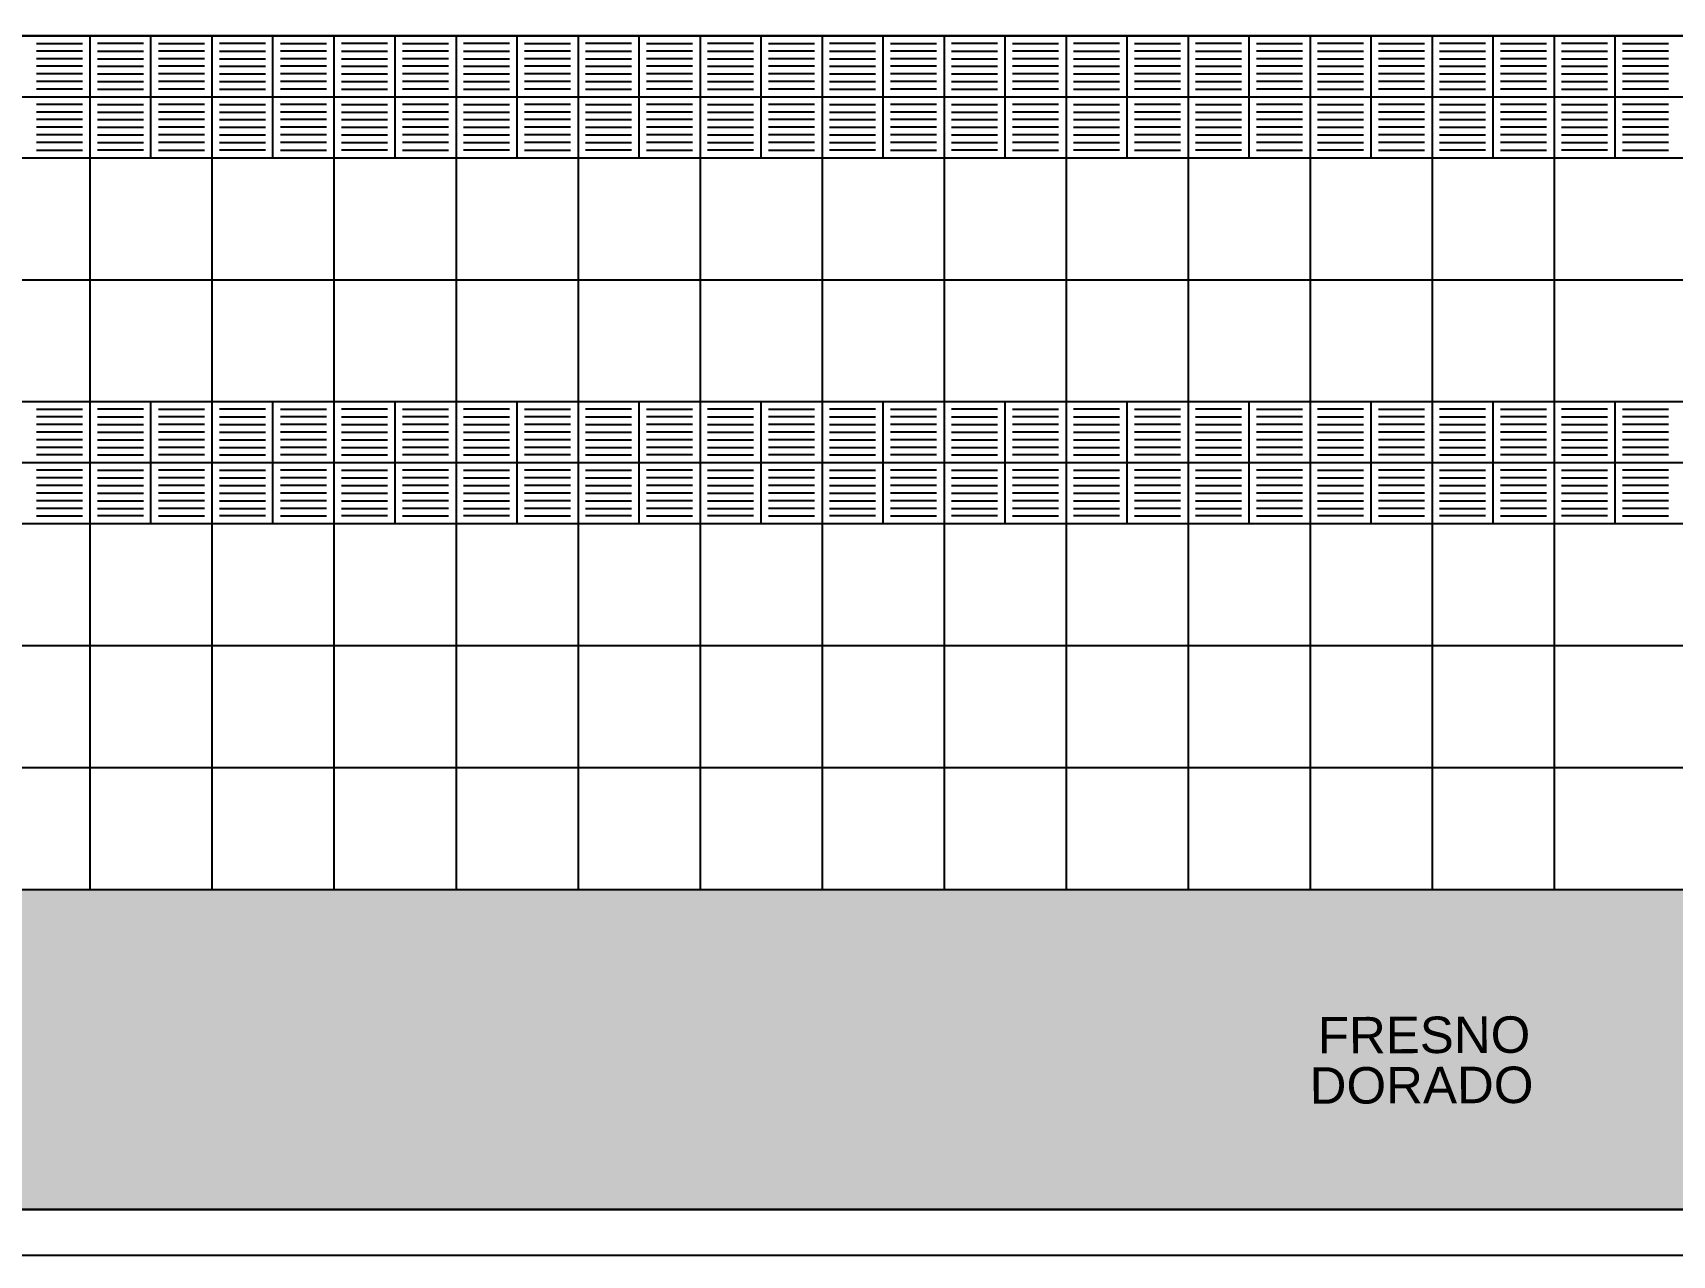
# Model space of a CAD drawing. Header units: inches. Extents: x -309 to 190, y -1585 to -1350.
# Drawn here: x -195.08 to -189.7, y -1423.41 to -1419.4 of the extents above; entities that cross this region are included whole.
import ezdxf

# ---------------------------------------------------------------- set-up
doc = ezdxf.new("R2010")
doc.units = ezdxf.units.IN
doc.header["$MEASUREMENT"] = 0
doc.linetypes.add('CENTER2', pattern=[1.125, 0.75, -0.125, 0.125, -0.125])
doc.linetypes.add('HIDDEN', pattern=[0.375, 0.25, -0.125])
for name, color, linetype in [('10-TEXTO', 9, 'CONTINUOUS'), ('CIEGOS', 9, 'CONTINUOUS'), ('DET', 9, 'CONTINUOUS'), ('lm', 9, 'HIDDEN'), ('NO VIDENTES', 9, 'CONTINUOUS'), ('REVOQUE', 9, 'CONTINUOUS'), ('V2', 9, 'CONTINUOUS')]:
    doc.layers.add(name, color=color, linetype=linetype)
doc.styles.add('ROMANS', font='arial.ttf')

msp = doc.modelspace()

# ---------------------------------------------------------------- hatches: boundary and pattern name
at = {"layer": 'DET'}
h = msp.add_hatch(dxfattribs=at)
h.set_pattern_fill('AR-CONC', color=256, scale=0.04, style=0)
h.set_pattern_definition([(50, (165.60562, -1134.24455), (0.28690407, -0.02510085), [0.03, -0.33]), (355, (165.60562, -1134.24455), (-0.05550053, 0.30087685), [0.024, -0.264]), (100.451444, (165.62953, -1134.24665), (0.23140354, 0.275776), [0.02549608, -0.28045684]), (46.1842, (165.60562, -1134.16455), (0.42689653, -0.0662077), [0.045, -0.495]), (96.63564, (165.6412, -1134.17007), (0.37386478, 0.38964744), [0.03824414, -0.4206855]), (351.18416, (165.6056, -1134.16455), (0.37386478, 0.38964744), [0.036, -0.396]), (21, (165.64562, -1134.18455), (0.23876282, -0.16104756), [0.03, -0.33]), (326, (165.64562, -1134.18455), (0.09732613, 0.29006002), [0.024, -0.264]), (71.451445, (165.66552, -1134.19797), (0.33608895, 0.12901246), [0.02549608, -0.28045684]), (37.5, (165.60562, -1134.24455), (0.004863942, 0.133157542), [0, -0.2608, 0, -0.268, 0, -0.265]), (7.5, (165.60562, -1134.24455), (0.105227815, 0.157764685), [0, -0.1528, 0, -0.2548, 0, -0.101]), (327.5, (165.51642, -1134.24455), (0.213528974, -0.009021949), [0, -0.1, 0, -0.312, 0, -0.414]), (317.5, (165.47642, -1134.24455), (0.23327447, 0.04004199), [0, -0.13, 0, -0.2072, 0, -0.294])])
h.paths.add_polyline_path([(-210.4918, -1422.2082), (-210.4918, -1423.2582), (-183.2918, -1423.2582), (-183.2918, -1422.2082)])

# ---------------------------------------------------------------- linework, layer by layer
at = {"layer": 'CIEGOS'}
for points in [[(-264.4918, -1419.4082), (-172.9718, -1419.4082)], [(-264.6577, -1419.8082), (-172.8062, -1419.8082)], [(-264.9895, -1420.6082), (-172.4742, -1420.6082)], [(-264.9895, -1420.6082), (-172.4742, -1420.6082)], [(-265.1553, -1421.0082), (-172.3084, -1421.0082)], [(-265.1553, -1421.0082), (-172.3084, -1421.0082)]]:
    msp.add_lwpolyline(points, dxfattribs=at)
at = {"layer": 'DET'}
for points in [[(-194.8918, -1419.4082), (-194.8918, -1422.2082)], [(-194.6918, -1419.8082), (-194.6918, -1419.4082)], [(-194.4918, -1419.4082), (-194.4918, -1422.2082)], [(-194.2918, -1419.8082), (-194.2918, -1419.4082)], [(-194.0918, -1419.4082), (-194.0918, -1422.2082)], [(-193.8918, -1419.8082), (-193.8918, -1419.4082)], [(-193.6918, -1419.4082), (-193.6918, -1422.2082)], [(-193.4918, -1419.8082), (-193.4918, -1419.4082)], [(-193.2918, -1419.4082), (-193.2918, -1422.2082)], [(-193.0918, -1419.8082), (-193.0918, -1419.4082)], [(-192.8918, -1419.4082), (-192.8918, -1422.2082)], [(-192.6918, -1419.8082), (-192.6918, -1419.4082)], [(-192.4918, -1419.4082), (-192.4918, -1422.2082)], [(-192.2918, -1419.8082), (-192.2918, -1419.4082)], [(-192.0918, -1419.4082), (-192.0918, -1422.2082)], [(-191.8918, -1419.8082), (-191.8918, -1419.4082)], [(-191.6918, -1419.4082), (-191.6918, -1422.2082)], [(-191.4918, -1419.8082), (-191.4918, -1419.4082)], [(-191.2918, -1419.4082), (-191.2918, -1422.2082)], [(-191.0918, -1419.8082), (-191.0918, -1419.4082)], [(-190.8918, -1419.4082), (-190.8918, -1422.2082)], [(-190.6918, -1419.8082), (-190.6918, -1419.4082)], [(-190.4918, -1419.4082), (-190.4918, -1422.2082)], [(-190.2918, -1419.8082), (-190.2918, -1419.4082)], [(-190.0918, -1419.4082), (-190.0918, -1422.2082)], [(-189.8918, -1419.8082), (-189.8918, -1419.4082)], [(-264.5748, -1419.6082), (-172.889, -1419.6082)], [(-264.8236, -1420.2082), (-172.6405, -1420.2082)], [(-264.8236, -1420.2082), (-172.6405, -1420.2082)], [(-194.6918, -1421.0082), (-194.6918, -1420.6082)], [(-194.2918, -1421.0082), (-194.2918, -1420.6082)], [(-193.8918, -1421.0082), (-193.8918, -1420.6082)], [(-193.4918, -1421.0082), (-193.4918, -1420.6082)], [(-193.0918, -1421.0082), (-193.0918, -1420.6082)], [(-192.6918, -1421.0082), (-192.6918, -1420.6082)], [(-192.2918, -1421.0082), (-192.2918, -1420.6082)], [(-191.8918, -1421.0082), (-191.8918, -1420.6082)], [(-191.4918, -1421.0082), (-191.4918, -1420.6082)], [(-191.0918, -1421.0082), (-191.0918, -1420.6082)], [(-190.6918, -1421.0082), (-190.6918, -1420.6082)], [(-190.2918, -1421.0082), (-190.2918, -1420.6082)], [(-189.8918, -1421.0082), (-189.8918, -1420.6082)], [(-265.0724, -1420.8082), (-172.3914, -1420.8082)], [(-265.0724, -1420.8082), (-172.3914, -1420.8082)], [(-265.3212, -1421.4082), (-172.1425, -1421.4082)], [(-265.3212, -1421.4082), (-172.1425, -1421.4082)], [(-265.4871, -1421.8082), (-171.9766, -1421.8082)], [(-265.4871, -1421.8082), (-171.9766, -1421.8082)], [(-265.653, -1422.2082), (-171.8107, -1422.2082)]]:
    msp.add_lwpolyline(points, dxfattribs=at)
at = {"layer": 'lm', "linetype": 'CENTER2'}
msp.add_line((-265.8046, -1419.4082), (-171.4579, -1419.4082), dxfattribs=at)
msp.add_line((-265.8046, -1419.4082), (-171.4579, -1419.4082), dxfattribs=at)
at = {"layer": 'NO VIDENTES'}
for p, q in [((-195.0668, -1419.4332), (-194.9168, -1419.4332)), ((-194.9168, -1419.4582), (-195.0668, -1419.4582)), ((-194.9168, -1419.4832), (-195.0668, -1419.4832)), ((-194.7168, -1419.4332), (-194.8668, -1419.4332)), ((-194.8668, -1419.4582), (-194.7168, -1419.4582)), ((-194.8668, -1419.4832), (-194.7168, -1419.4832)), ((-194.6668, -1419.4332), (-194.5168, -1419.4332)), ((-194.5168, -1419.4582), (-194.6668, -1419.4582)), ((-194.5168, -1419.4832), (-194.6668, -1419.4832)), ((-194.3168, -1419.4332), (-194.4668, -1419.4332)), ((-194.4668, -1419.4582), (-194.3168, -1419.4582)), ((-194.4668, -1419.4832), (-194.3168, -1419.4832)), ((-194.2668, -1419.4332), (-194.1168, -1419.4332)), ((-194.1168, -1419.4582), (-194.2668, -1419.4582)), ((-194.1168, -1419.4832), (-194.2668, -1419.4832)), ((-193.9168, -1419.4332), (-194.0668, -1419.4332)), ((-194.0668, -1419.4582), (-193.9168, -1419.4582)), ((-194.0668, -1419.4832), (-193.9168, -1419.4832)), ((-193.8668, -1419.4332), (-193.7168, -1419.4332)), ((-193.7168, -1419.4582), (-193.8668, -1419.4582)), ((-193.7168, -1419.4832), (-193.8668, -1419.4832)), ((-193.5168, -1419.4332), (-193.6668, -1419.4332)), ((-193.6668, -1419.4582), (-193.5168, -1419.4582)), ((-193.6668, -1419.4832), (-193.5168, -1419.4832)), ((-193.4668, -1419.4332), (-193.3168, -1419.4332)), ((-193.3168, -1419.4582), (-193.4668, -1419.4582)), ((-193.3168, -1419.4832), (-193.4668, -1419.4832)), ((-193.1168, -1419.4332), (-193.2668, -1419.4332)), ((-193.2668, -1419.4582), (-193.1168, -1419.4582)), ((-193.2668, -1419.4832), (-193.1168, -1419.4832)), ((-193.0668, -1419.4332), (-192.9168, -1419.4332)), ((-192.9168, -1419.4582), (-193.0668, -1419.4582)), ((-192.9168, -1419.4832), (-193.0668, -1419.4832)), ((-192.7168, -1419.4332), (-192.8668, -1419.4332)), ((-192.8668, -1419.4582), (-192.7168, -1419.4582)), ((-192.8668, -1419.4832), (-192.7168, -1419.4832)), ((-192.6668, -1419.4332), (-192.5168, -1419.4332)), ((-192.5168, -1419.4582), (-192.6668, -1419.4582)), ((-192.5168, -1419.4832), (-192.6668, -1419.4832)), ((-192.3168, -1419.4332), (-192.4668, -1419.4332)), ((-192.4668, -1419.4582), (-192.3168, -1419.4582)), ((-192.4668, -1419.4832), (-192.3168, -1419.4832)), ((-192.2668, -1419.4332), (-192.1168, -1419.4332)), ((-192.1168, -1419.4582), (-192.2668, -1419.4582)), ((-192.1168, -1419.4832), (-192.2668, -1419.4832)), ((-191.9168, -1419.4332), (-192.0668, -1419.4332)), ((-192.0668, -1419.4582), (-191.9168, -1419.4582)), ((-192.0668, -1419.4832), (-191.9168, -1419.4832)), ((-191.8668, -1419.4332), (-191.7168, -1419.4332)), ((-191.7168, -1419.4582), (-191.8668, -1419.4582)), ((-191.7168, -1419.4832), (-191.8668, -1419.4832)), ((-191.5168, -1419.4332), (-191.6668, -1419.4332)), ((-191.6668, -1419.4582), (-191.5168, -1419.4582)), ((-191.6668, -1419.4832), (-191.5168, -1419.4832)), ((-191.4668, -1419.4332), (-191.3168, -1419.4332)), ((-191.3168, -1419.4582), (-191.4668, -1419.4582)), ((-191.3168, -1419.4832), (-191.4668, -1419.4832)), ((-191.1168, -1419.4332), (-191.2668, -1419.4332)), ((-191.2668, -1419.4582), (-191.1168, -1419.4582)), ((-191.2668, -1419.4832), (-191.1168, -1419.4832)), ((-191.0668, -1419.4332), (-190.9168, -1419.4332)), ((-190.9168, -1419.4582), (-191.0668, -1419.4582)), ((-190.9168, -1419.4832), (-191.0668, -1419.4832)), ((-190.7168, -1419.4332), (-190.8668, -1419.4332)), ((-190.8668, -1419.4582), (-190.7168, -1419.4582)), ((-190.8668, -1419.4832), (-190.7168, -1419.4832)), ((-190.6668, -1419.4332), (-190.5168, -1419.4332)), ((-190.5168, -1419.4582), (-190.6668, -1419.4582)), ((-190.5168, -1419.4832), (-190.6668, -1419.4832)), ((-190.3168, -1419.4332), (-190.4668, -1419.4332)), ((-190.4668, -1419.4582), (-190.3168, -1419.4582)), ((-190.4668, -1419.4832), (-190.3168, -1419.4832)), ((-190.2668, -1419.4332), (-190.1168, -1419.4332)), ((-190.1168, -1419.4582), (-190.2668, -1419.4582)), ((-190.1168, -1419.4832), (-190.2668, -1419.4832)), ((-189.9168, -1419.4332), (-190.0668, -1419.4332)), ((-190.0668, -1419.4582), (-189.9168, -1419.4582)), ((-190.0668, -1419.4832), (-189.9168, -1419.4832)), ((-189.8668, -1419.4332), (-189.7168, -1419.4332)), ((-189.7168, -1419.4582), (-189.8668, -1419.4582)), ((-189.7168, -1419.4832), (-189.8668, -1419.4832)), ((-194.9168, -1419.5082), (-195.0668, -1419.5082)), ((-194.9168, -1419.5332), (-195.0668, -1419.5332)), ((-194.8668, -1419.5082), (-194.7168, -1419.5082)), ((-194.8668, -1419.5332), (-194.7168, -1419.5332)), ((-194.5168, -1419.5082), (-194.6668, -1419.5082)), ((-194.5168, -1419.5332), (-194.6668, -1419.5332)), ((-194.4668, -1419.5082), (-194.3168, -1419.5082)), ((-194.4668, -1419.5332), (-194.3168, -1419.5332)), ((-194.1168, -1419.5082), (-194.2668, -1419.5082)), ((-194.1168, -1419.5332), (-194.2668, -1419.5332)), ((-194.0668, -1419.5082), (-193.9168, -1419.5082)), ((-194.0668, -1419.5332), (-193.9168, -1419.5332)), ((-193.7168, -1419.5082), (-193.8668, -1419.5082)), ((-193.7168, -1419.5332), (-193.8668, -1419.5332)), ((-193.6668, -1419.5082), (-193.5168, -1419.5082)), ((-193.6668, -1419.5332), (-193.5168, -1419.5332)), ((-193.3168, -1419.5082), (-193.4668, -1419.5082)), ((-193.3168, -1419.5332), (-193.4668, -1419.5332)), ((-193.2668, -1419.5082), (-193.1168, -1419.5082)), ((-193.2668, -1419.5332), (-193.1168, -1419.5332)), ((-192.9168, -1419.5082), (-193.0668, -1419.5082)), ((-192.9168, -1419.5332), (-193.0668, -1419.5332)), ((-192.8668, -1419.5082), (-192.7168, -1419.5082)), ((-192.8668, -1419.5332), (-192.7168, -1419.5332)), ((-192.5168, -1419.5082), (-192.6668, -1419.5082)), ((-192.5168, -1419.5332), (-192.6668, -1419.5332)), ((-192.4668, -1419.5082), (-192.3168, -1419.5082)), ((-192.4668, -1419.5332), (-192.3168, -1419.5332)), ((-192.1168, -1419.5082), (-192.2668, -1419.5082)), ((-192.1168, -1419.5332), (-192.2668, -1419.5332)), ((-192.0668, -1419.5082), (-191.9168, -1419.5082)), ((-192.0668, -1419.5332), (-191.9168, -1419.5332)), ((-191.7168, -1419.5082), (-191.8668, -1419.5082)), ((-191.7168, -1419.5332), (-191.8668, -1419.5332)), ((-191.6668, -1419.5082), (-191.5168, -1419.5082)), ((-191.6668, -1419.5332), (-191.5168, -1419.5332)), ((-191.3168, -1419.5082), (-191.4668, -1419.5082)), ((-191.3168, -1419.5332), (-191.4668, -1419.5332)), ((-191.2668, -1419.5082), (-191.1168, -1419.5082)), ((-191.2668, -1419.5332), (-191.1168, -1419.5332)), ((-190.9168, -1419.5082), (-191.0668, -1419.5082)), ((-190.9168, -1419.5332), (-191.0668, -1419.5332)), ((-190.8668, -1419.5082), (-190.7168, -1419.5082)), ((-190.8668, -1419.5332), (-190.7168, -1419.5332)), ((-190.5168, -1419.5082), (-190.6668, -1419.5082)), ((-190.5168, -1419.5332), (-190.6668, -1419.5332)), ((-190.4668, -1419.5082), (-190.3168, -1419.5082)), ((-190.4668, -1419.5332), (-190.3168, -1419.5332)), ((-190.1168, -1419.5082), (-190.2668, -1419.5082)), ((-190.1168, -1419.5332), (-190.2668, -1419.5332)), ((-190.0668, -1419.5082), (-189.9168, -1419.5082)), ((-190.0668, -1419.5332), (-189.9168, -1419.5332)), ((-189.7168, -1419.5082), (-189.8668, -1419.5082)), ((-189.7168, -1419.5332), (-189.8668, -1419.5332)), ((-194.9168, -1419.5582), (-195.0668, -1419.5582)), ((-194.9168, -1419.5832), (-195.0668, -1419.5832)), ((-194.8668, -1419.5582), (-194.7168, -1419.5582)), ((-194.8668, -1419.5832), (-194.7168, -1419.5832)), ((-194.5168, -1419.5582), (-194.6668, -1419.5582)), ((-194.5168, -1419.5832), (-194.6668, -1419.5832)), ((-194.4668, -1419.5582), (-194.3168, -1419.5582)), ((-194.4668, -1419.5832), (-194.3168, -1419.5832)), ((-194.1168, -1419.5582), (-194.2668, -1419.5582)), ((-194.1168, -1419.5832), (-194.2668, -1419.5832)), ((-194.0668, -1419.5582), (-193.9168, -1419.5582)), ((-194.0668, -1419.5832), (-193.9168, -1419.5832)), ((-193.7168, -1419.5582), (-193.8668, -1419.5582)), ((-193.7168, -1419.5832), (-193.8668, -1419.5832)), ((-193.6668, -1419.5582), (-193.5168, -1419.5582)), ((-193.6668, -1419.5832), (-193.5168, -1419.5832)), ((-193.3168, -1419.5582), (-193.4668, -1419.5582)), ((-193.3168, -1419.5832), (-193.4668, -1419.5832)), ((-193.2668, -1419.5582), (-193.1168, -1419.5582)), ((-193.2668, -1419.5832), (-193.1168, -1419.5832)), ((-192.9168, -1419.5582), (-193.0668, -1419.5582)), ((-192.9168, -1419.5832), (-193.0668, -1419.5832)), ((-192.8668, -1419.5582), (-192.7168, -1419.5582)), ((-192.8668, -1419.5832), (-192.7168, -1419.5832)), ((-192.5168, -1419.5582), (-192.6668, -1419.5582)), ((-192.5168, -1419.5832), (-192.6668, -1419.5832)), ((-192.4668, -1419.5582), (-192.3168, -1419.5582)), ((-192.4668, -1419.5832), (-192.3168, -1419.5832)), ((-192.1168, -1419.5582), (-192.2668, -1419.5582)), ((-192.1168, -1419.5832), (-192.2668, -1419.5832)), ((-192.0668, -1419.5582), (-191.9168, -1419.5582)), ((-192.0668, -1419.5832), (-191.9168, -1419.5832)), ((-191.7168, -1419.5582), (-191.8668, -1419.5582)), ((-191.7168, -1419.5832), (-191.8668, -1419.5832)), ((-191.6668, -1419.5582), (-191.5168, -1419.5582)), ((-191.6668, -1419.5832), (-191.5168, -1419.5832)), ((-191.3168, -1419.5582), (-191.4668, -1419.5582)), ((-191.3168, -1419.5832), (-191.4668, -1419.5832)), ((-191.2668, -1419.5582), (-191.1168, -1419.5582)), ((-191.2668, -1419.5832), (-191.1168, -1419.5832)), ((-190.9168, -1419.5582), (-191.0668, -1419.5582)), ((-190.9168, -1419.5832), (-191.0668, -1419.5832)), ((-190.8668, -1419.5582), (-190.7168, -1419.5582)), ((-190.8668, -1419.5832), (-190.7168, -1419.5832)), ((-190.5168, -1419.5582), (-190.6668, -1419.5582)), ((-190.5168, -1419.5832), (-190.6668, -1419.5832)), ((-190.4668, -1419.5582), (-190.3168, -1419.5582)), ((-190.4668, -1419.5832), (-190.3168, -1419.5832)), ((-190.1168, -1419.5582), (-190.2668, -1419.5582)), ((-190.1168, -1419.5832), (-190.2668, -1419.5832)), ((-190.0668, -1419.5582), (-189.9168, -1419.5582)), ((-190.0668, -1419.5832), (-189.9168, -1419.5832)), ((-189.7168, -1419.5582), (-189.8668, -1419.5582)), ((-189.7168, -1419.5832), (-189.8668, -1419.5832)), ((-194.9168, -1419.6332), (-195.0668, -1419.6332)), ((-194.8668, -1419.6332), (-194.7168, -1419.6332)), ((-194.5168, -1419.6332), (-194.6668, -1419.6332)), ((-194.4668, -1419.6332), (-194.3168, -1419.6332)), ((-194.1168, -1419.6332), (-194.2668, -1419.6332)), ((-194.0668, -1419.6332), (-193.9168, -1419.6332)), ((-193.7168, -1419.6332), (-193.8668, -1419.6332)), ((-193.6668, -1419.6332), (-193.5168, -1419.6332)), ((-193.3168, -1419.6332), (-193.4668, -1419.6332)), ((-193.2668, -1419.6332), (-193.1168, -1419.6332)), ((-192.9168, -1419.6332), (-193.0668, -1419.6332)), ((-192.8668, -1419.6332), (-192.7168, -1419.6332)), ((-192.5168, -1419.6332), (-192.6668, -1419.6332)), ((-192.4668, -1419.6332), (-192.3168, -1419.6332)), ((-192.1168, -1419.6332), (-192.2668, -1419.6332)), ((-192.0668, -1419.6332), (-191.9168, -1419.6332)), ((-191.7168, -1419.6332), (-191.8668, -1419.6332)), ((-191.6668, -1419.6332), (-191.5168, -1419.6332)), ((-191.3168, -1419.6332), (-191.4668, -1419.6332)), ((-191.2668, -1419.6332), (-191.1168, -1419.6332)), ((-190.9168, -1419.6332), (-191.0668, -1419.6332)), ((-190.8668, -1419.6332), (-190.7168, -1419.6332)), ((-190.5168, -1419.6332), (-190.6668, -1419.6332)), ((-190.4668, -1419.6332), (-190.3168, -1419.6332)), ((-190.1168, -1419.6332), (-190.2668, -1419.6332)), ((-190.0668, -1419.6332), (-189.9168, -1419.6332)), ((-189.7168, -1419.6332), (-189.8668, -1419.6332)), ((-194.9168, -1419.6582), (-195.0668, -1419.6582)), ((-194.9168, -1419.6832), (-195.0668, -1419.6832)), ((-194.8668, -1419.6582), (-194.7168, -1419.6582)), ((-194.8668, -1419.6832), (-194.7168, -1419.6832)), ((-194.5168, -1419.6582), (-194.6668, -1419.6582)), ((-194.5168, -1419.6832), (-194.6668, -1419.6832)), ((-194.4668, -1419.6582), (-194.3168, -1419.6582)), ((-194.4668, -1419.6832), (-194.3168, -1419.6832)), ((-194.1168, -1419.6582), (-194.2668, -1419.6582)), ((-194.1168, -1419.6832), (-194.2668, -1419.6832)), ((-194.0668, -1419.6582), (-193.9168, -1419.6582)), ((-194.0668, -1419.6832), (-193.9168, -1419.6832)), ((-193.7168, -1419.6582), (-193.8668, -1419.6582)), ((-193.7168, -1419.6832), (-193.8668, -1419.6832)), ((-193.6668, -1419.6582), (-193.5168, -1419.6582)), ((-193.6668, -1419.6832), (-193.5168, -1419.6832)), ((-193.3168, -1419.6582), (-193.4668, -1419.6582)), ((-193.3168, -1419.6832), (-193.4668, -1419.6832)), ((-193.2668, -1419.6582), (-193.1168, -1419.6582)), ((-193.2668, -1419.6832), (-193.1168, -1419.6832)), ((-192.9168, -1419.6582), (-193.0668, -1419.6582)), ((-192.9168, -1419.6832), (-193.0668, -1419.6832)), ((-192.8668, -1419.6582), (-192.7168, -1419.6582)), ((-192.8668, -1419.6832), (-192.7168, -1419.6832)), ((-192.5168, -1419.6582), (-192.6668, -1419.6582)), ((-192.5168, -1419.6832), (-192.6668, -1419.6832)), ((-192.4668, -1419.6582), (-192.3168, -1419.6582)), ((-192.4668, -1419.6832), (-192.3168, -1419.6832)), ((-192.1168, -1419.6582), (-192.2668, -1419.6582)), ((-192.1168, -1419.6832), (-192.2668, -1419.6832)), ((-192.0668, -1419.6582), (-191.9168, -1419.6582)), ((-192.0668, -1419.6832), (-191.9168, -1419.6832)), ((-191.7168, -1419.6582), (-191.8668, -1419.6582)), ((-191.7168, -1419.6832), (-191.8668, -1419.6832)), ((-191.6668, -1419.6582), (-191.5168, -1419.6582)), ((-191.6668, -1419.6832), (-191.5168, -1419.6832)), ((-191.3168, -1419.6582), (-191.4668, -1419.6582)), ((-191.3168, -1419.6832), (-191.4668, -1419.6832)), ((-191.2668, -1419.6582), (-191.1168, -1419.6582)), ((-191.2668, -1419.6832), (-191.1168, -1419.6832)), ((-190.9168, -1419.6582), (-191.0668, -1419.6582)), ((-190.9168, -1419.6832), (-191.0668, -1419.6832)), ((-190.8668, -1419.6582), (-190.7168, -1419.6582)), ((-190.8668, -1419.6832), (-190.7168, -1419.6832)), ((-190.5168, -1419.6582), (-190.6668, -1419.6582)), ((-190.5168, -1419.6832), (-190.6668, -1419.6832)), ((-190.4668, -1419.6582), (-190.3168, -1419.6582)), ((-190.4668, -1419.6832), (-190.3168, -1419.6832)), ((-190.1168, -1419.6582), (-190.2668, -1419.6582)), ((-190.1168, -1419.6832), (-190.2668, -1419.6832)), ((-190.0668, -1419.6582), (-189.9168, -1419.6582)), ((-190.0668, -1419.6832), (-189.9168, -1419.6832)), ((-189.7168, -1419.6582), (-189.8668, -1419.6582)), ((-189.7168, -1419.6832), (-189.8668, -1419.6832)), ((-194.9168, -1419.7082), (-195.0668, -1419.7082)), ((-194.9168, -1419.7332), (-195.0668, -1419.7332)), ((-194.8668, -1419.7082), (-194.7168, -1419.7082)), ((-194.8668, -1419.7332), (-194.7168, -1419.7332)), ((-194.5168, -1419.7082), (-194.6668, -1419.7082)), ((-194.5168, -1419.7332), (-194.6668, -1419.7332)), ((-194.4668, -1419.7082), (-194.3168, -1419.7082)), ((-194.4668, -1419.7332), (-194.3168, -1419.7332)), ((-194.1168, -1419.7082), (-194.2668, -1419.7082)), ((-194.1168, -1419.7332), (-194.2668, -1419.7332)), ((-194.0668, -1419.7082), (-193.9168, -1419.7082)), ((-194.0668, -1419.7332), (-193.9168, -1419.7332)), ((-193.7168, -1419.7082), (-193.8668, -1419.7082)), ((-193.7168, -1419.7332), (-193.8668, -1419.7332)), ((-193.6668, -1419.7082), (-193.5168, -1419.7082)), ((-193.6668, -1419.7332), (-193.5168, -1419.7332)), ((-193.3168, -1419.7082), (-193.4668, -1419.7082)), ((-193.3168, -1419.7332), (-193.4668, -1419.7332)), ((-193.2668, -1419.7082), (-193.1168, -1419.7082)), ((-193.2668, -1419.7332), (-193.1168, -1419.7332)), ((-192.9168, -1419.7082), (-193.0668, -1419.7082)), ((-192.9168, -1419.7332), (-193.0668, -1419.7332)), ((-192.8668, -1419.7082), (-192.7168, -1419.7082)), ((-192.8668, -1419.7332), (-192.7168, -1419.7332)), ((-192.5168, -1419.7082), (-192.6668, -1419.7082)), ((-192.5168, -1419.7332), (-192.6668, -1419.7332)), ((-192.4668, -1419.7082), (-192.3168, -1419.7082)), ((-192.4668, -1419.7332), (-192.3168, -1419.7332)), ((-192.1168, -1419.7082), (-192.2668, -1419.7082)), ((-192.1168, -1419.7332), (-192.2668, -1419.7332)), ((-192.0668, -1419.7082), (-191.9168, -1419.7082)), ((-192.0668, -1419.7332), (-191.9168, -1419.7332)), ((-191.7168, -1419.7082), (-191.8668, -1419.7082)), ((-191.7168, -1419.7332), (-191.8668, -1419.7332)), ((-191.6668, -1419.7082), (-191.5168, -1419.7082)), ((-191.6668, -1419.7332), (-191.5168, -1419.7332)), ((-191.3168, -1419.7082), (-191.4668, -1419.7082)), ((-191.3168, -1419.7332), (-191.4668, -1419.7332)), ((-191.2668, -1419.7082), (-191.1168, -1419.7082)), ((-191.2668, -1419.7332), (-191.1168, -1419.7332)), ((-190.9168, -1419.7082), (-191.0668, -1419.7082)), ((-190.9168, -1419.7332), (-191.0668, -1419.7332)), ((-190.8668, -1419.7082), (-190.7168, -1419.7082)), ((-190.8668, -1419.7332), (-190.7168, -1419.7332)), ((-190.5168, -1419.7082), (-190.6668, -1419.7082)), ((-190.5168, -1419.7332), (-190.6668, -1419.7332)), ((-190.4668, -1419.7082), (-190.3168, -1419.7082)), ((-190.4668, -1419.7332), (-190.3168, -1419.7332)), ((-190.1168, -1419.7082), (-190.2668, -1419.7082)), ((-190.1168, -1419.7332), (-190.2668, -1419.7332)), ((-190.0668, -1419.7082), (-189.9168, -1419.7082)), ((-190.0668, -1419.7332), (-189.9168, -1419.7332)), ((-189.7168, -1419.7082), (-189.8668, -1419.7082)), ((-189.7168, -1419.7332), (-189.8668, -1419.7332)), ((-194.9168, -1419.7582), (-195.0668, -1419.7582)), ((-195.0668, -1419.7832), (-194.9168, -1419.7832)), ((-194.8668, -1419.7582), (-194.7168, -1419.7582)), ((-194.7168, -1419.7832), (-194.8668, -1419.7832)), ((-194.5168, -1419.7582), (-194.6668, -1419.7582)), ((-194.6668, -1419.7832), (-194.5168, -1419.7832)), ((-194.4668, -1419.7582), (-194.3168, -1419.7582)), ((-194.3168, -1419.7832), (-194.4668, -1419.7832)), ((-194.1168, -1419.7582), (-194.2668, -1419.7582)), ((-194.2668, -1419.7832), (-194.1168, -1419.7832)), ((-194.0668, -1419.7582), (-193.9168, -1419.7582)), ((-193.9168, -1419.7832), (-194.0668, -1419.7832)), ((-193.7168, -1419.7582), (-193.8668, -1419.7582)), ((-193.8668, -1419.7832), (-193.7168, -1419.7832)), ((-193.6668, -1419.7582), (-193.5168, -1419.7582)), ((-193.5168, -1419.7832), (-193.6668, -1419.7832)), ((-193.3168, -1419.7582), (-193.4668, -1419.7582)), ((-193.4668, -1419.7832), (-193.3168, -1419.7832)), ((-193.2668, -1419.7582), (-193.1168, -1419.7582)), ((-193.1168, -1419.7832), (-193.2668, -1419.7832)), ((-192.9168, -1419.7582), (-193.0668, -1419.7582)), ((-193.0668, -1419.7832), (-192.9168, -1419.7832)), ((-192.8668, -1419.7582), (-192.7168, -1419.7582)), ((-192.7168, -1419.7832), (-192.8668, -1419.7832)), ((-192.5168, -1419.7582), (-192.6668, -1419.7582)), ((-192.6668, -1419.7832), (-192.5168, -1419.7832)), ((-192.4668, -1419.7582), (-192.3168, -1419.7582)), ((-192.3168, -1419.7832), (-192.4668, -1419.7832)), ((-192.1168, -1419.7582), (-192.2668, -1419.7582)), ((-192.2668, -1419.7832), (-192.1168, -1419.7832)), ((-192.0668, -1419.7582), (-191.9168, -1419.7582)), ((-191.9168, -1419.7832), (-192.0668, -1419.7832)), ((-191.7168, -1419.7582), (-191.8668, -1419.7582)), ((-191.8668, -1419.7832), (-191.7168, -1419.7832)), ((-191.6668, -1419.7582), (-191.5168, -1419.7582)), ((-191.5168, -1419.7832), (-191.6668, -1419.7832)), ((-191.3168, -1419.7582), (-191.4668, -1419.7582)), ((-191.4668, -1419.7832), (-191.3168, -1419.7832)), ((-191.2668, -1419.7582), (-191.1168, -1419.7582)), ((-191.1168, -1419.7832), (-191.2668, -1419.7832)), ((-190.9168, -1419.7582), (-191.0668, -1419.7582)), ((-191.0668, -1419.7832), (-190.9168, -1419.7832)), ((-190.8668, -1419.7582), (-190.7168, -1419.7582)), ((-190.7168, -1419.7832), (-190.8668, -1419.7832)), ((-190.5168, -1419.7582), (-190.6668, -1419.7582)), ((-190.6668, -1419.7832), (-190.5168, -1419.7832)), ((-190.4668, -1419.7582), (-190.3168, -1419.7582)), ((-190.3168, -1419.7832), (-190.4668, -1419.7832)), ((-190.1168, -1419.7582), (-190.2668, -1419.7582)), ((-190.2668, -1419.7832), (-190.1168, -1419.7832)), ((-190.0668, -1419.7582), (-189.9168, -1419.7582)), ((-189.9168, -1419.7832), (-190.0668, -1419.7832)), ((-189.7168, -1419.7582), (-189.8668, -1419.7582)), ((-189.8668, -1419.7832), (-189.7168, -1419.7832)), ((-195.0668, -1420.6332), (-194.9168, -1420.6332)), ((-194.9168, -1420.6582), (-195.0668, -1420.6582)), ((-194.7168, -1420.6332), (-194.8668, -1420.6332)), ((-194.8668, -1420.6582), (-194.7168, -1420.6582)), ((-194.6668, -1420.6332), (-194.5168, -1420.6332)), ((-194.5168, -1420.6582), (-194.6668, -1420.6582)), ((-194.3168, -1420.6332), (-194.4668, -1420.6332)), ((-194.4668, -1420.6582), (-194.3168, -1420.6582)), ((-194.2668, -1420.6332), (-194.1168, -1420.6332)), ((-194.1168, -1420.6582), (-194.2668, -1420.6582)), ((-193.9168, -1420.6332), (-194.0668, -1420.6332)), ((-194.0668, -1420.6582), (-193.9168, -1420.6582)), ((-193.8668, -1420.6332), (-193.7168, -1420.6332)), ((-193.7168, -1420.6582), (-193.8668, -1420.6582)), ((-193.5168, -1420.6332), (-193.6668, -1420.6332)), ((-193.6668, -1420.6582), (-193.5168, -1420.6582)), ((-193.4668, -1420.6332), (-193.3168, -1420.6332)), ((-193.3168, -1420.6582), (-193.4668, -1420.6582)), ((-193.1168, -1420.6332), (-193.2668, -1420.6332)), ((-193.2668, -1420.6582), (-193.1168, -1420.6582)), ((-193.0668, -1420.6332), (-192.9168, -1420.6332)), ((-192.9168, -1420.6582), (-193.0668, -1420.6582)), ((-192.7168, -1420.6332), (-192.8668, -1420.6332)), ((-192.8668, -1420.6582), (-192.7168, -1420.6582)), ((-192.6668, -1420.6332), (-192.5168, -1420.6332)), ((-192.5168, -1420.6582), (-192.6668, -1420.6582)), ((-192.3168, -1420.6332), (-192.4668, -1420.6332)), ((-192.4668, -1420.6582), (-192.3168, -1420.6582)), ((-192.2668, -1420.6332), (-192.1168, -1420.6332)), ((-192.1168, -1420.6582), (-192.2668, -1420.6582)), ((-191.9168, -1420.6332), (-192.0668, -1420.6332)), ((-192.0668, -1420.6582), (-191.9168, -1420.6582)), ((-191.8668, -1420.6332), (-191.7168, -1420.6332)), ((-191.7168, -1420.6582), (-191.8668, -1420.6582)), ((-191.5168, -1420.6332), (-191.6668, -1420.6332)), ((-191.6668, -1420.6582), (-191.5168, -1420.6582)), ((-191.4668, -1420.6332), (-191.3168, -1420.6332)), ((-191.3168, -1420.6582), (-191.4668, -1420.6582)), ((-191.1168, -1420.6332), (-191.2668, -1420.6332)), ((-191.2668, -1420.6582), (-191.1168, -1420.6582)), ((-191.0668, -1420.6332), (-190.9168, -1420.6332)), ((-190.9168, -1420.6582), (-191.0668, -1420.6582)), ((-190.7168, -1420.6332), (-190.8668, -1420.6332)), ((-190.8668, -1420.6582), (-190.7168, -1420.6582)), ((-190.6668, -1420.6332), (-190.5168, -1420.6332)), ((-190.5168, -1420.6582), (-190.6668, -1420.6582)), ((-190.3168, -1420.6332), (-190.4668, -1420.6332)), ((-190.4668, -1420.6582), (-190.3168, -1420.6582)), ((-190.2668, -1420.6332), (-190.1168, -1420.6332)), ((-190.1168, -1420.6582), (-190.2668, -1420.6582)), ((-189.9168, -1420.6332), (-190.0668, -1420.6332)), ((-190.0668, -1420.6582), (-189.9168, -1420.6582)), ((-189.8668, -1420.6332), (-189.7168, -1420.6332)), ((-189.7168, -1420.6582), (-189.8668, -1420.6582)), ((-194.9168, -1420.6832), (-195.0668, -1420.6832)), ((-194.9168, -1420.7082), (-195.0668, -1420.7082)), ((-194.8668, -1420.6832), (-194.7168, -1420.6832)), ((-194.8668, -1420.7082), (-194.7168, -1420.7082)), ((-194.5168, -1420.6832), (-194.6668, -1420.6832)), ((-194.5168, -1420.7082), (-194.6668, -1420.7082)), ((-194.4668, -1420.6832), (-194.3168, -1420.6832)), ((-194.4668, -1420.7082), (-194.3168, -1420.7082)), ((-194.1168, -1420.6832), (-194.2668, -1420.6832)), ((-194.1168, -1420.7082), (-194.2668, -1420.7082)), ((-194.0668, -1420.6832), (-193.9168, -1420.6832)), ((-194.0668, -1420.7082), (-193.9168, -1420.7082)), ((-193.7168, -1420.6832), (-193.8668, -1420.6832)), ((-193.7168, -1420.7082), (-193.8668, -1420.7082)), ((-193.6668, -1420.6832), (-193.5168, -1420.6832)), ((-193.6668, -1420.7082), (-193.5168, -1420.7082)), ((-193.3168, -1420.6832), (-193.4668, -1420.6832)), ((-193.3168, -1420.7082), (-193.4668, -1420.7082)), ((-193.2668, -1420.6832), (-193.1168, -1420.6832)), ((-193.2668, -1420.7082), (-193.1168, -1420.7082)), ((-192.9168, -1420.6832), (-193.0668, -1420.6832)), ((-192.9168, -1420.7082), (-193.0668, -1420.7082)), ((-192.8668, -1420.6832), (-192.7168, -1420.6832)), ((-192.8668, -1420.7082), (-192.7168, -1420.7082)), ((-192.5168, -1420.6832), (-192.6668, -1420.6832)), ((-192.5168, -1420.7082), (-192.6668, -1420.7082)), ((-192.4668, -1420.6832), (-192.3168, -1420.6832)), ((-192.4668, -1420.7082), (-192.3168, -1420.7082)), ((-192.1168, -1420.6832), (-192.2668, -1420.6832)), ((-192.1168, -1420.7082), (-192.2668, -1420.7082)), ((-192.0668, -1420.6832), (-191.9168, -1420.6832)), ((-192.0668, -1420.7082), (-191.9168, -1420.7082)), ((-191.7168, -1420.6832), (-191.8668, -1420.6832)), ((-191.7168, -1420.7082), (-191.8668, -1420.7082)), ((-191.6668, -1420.6832), (-191.5168, -1420.6832)), ((-191.6668, -1420.7082), (-191.5168, -1420.7082)), ((-191.3168, -1420.6832), (-191.4668, -1420.6832)), ((-191.3168, -1420.7082), (-191.4668, -1420.7082)), ((-191.2668, -1420.6832), (-191.1168, -1420.6832)), ((-191.2668, -1420.7082), (-191.1168, -1420.7082)), ((-190.9168, -1420.6832), (-191.0668, -1420.6832)), ((-190.9168, -1420.7082), (-191.0668, -1420.7082)), ((-190.8668, -1420.6832), (-190.7168, -1420.6832)), ((-190.8668, -1420.7082), (-190.7168, -1420.7082)), ((-190.5168, -1420.6832), (-190.6668, -1420.6832)), ((-190.5168, -1420.7082), (-190.6668, -1420.7082)), ((-190.4668, -1420.6832), (-190.3168, -1420.6832)), ((-190.4668, -1420.7082), (-190.3168, -1420.7082)), ((-190.1168, -1420.6832), (-190.2668, -1420.6832)), ((-190.1168, -1420.7082), (-190.2668, -1420.7082)), ((-190.0668, -1420.6832), (-189.9168, -1420.6832)), ((-190.0668, -1420.7082), (-189.9168, -1420.7082)), ((-189.7168, -1420.6832), (-189.8668, -1420.6832)), ((-189.7168, -1420.7082), (-189.8668, -1420.7082)), ((-194.9168, -1420.7332), (-195.0668, -1420.7332)), ((-194.9168, -1420.7582), (-195.0668, -1420.7582)), ((-194.8668, -1420.7332), (-194.7168, -1420.7332)), ((-194.8668, -1420.7582), (-194.7168, -1420.7582)), ((-194.5168, -1420.7332), (-194.6668, -1420.7332)), ((-194.5168, -1420.7582), (-194.6668, -1420.7582)), ((-194.4668, -1420.7332), (-194.3168, -1420.7332)), ((-194.4668, -1420.7582), (-194.3168, -1420.7582)), ((-194.1168, -1420.7332), (-194.2668, -1420.7332)), ((-194.1168, -1420.7582), (-194.2668, -1420.7582)), ((-194.0668, -1420.7332), (-193.9168, -1420.7332)), ((-194.0668, -1420.7582), (-193.9168, -1420.7582)), ((-193.7168, -1420.7332), (-193.8668, -1420.7332)), ((-193.7168, -1420.7582), (-193.8668, -1420.7582)), ((-193.6668, -1420.7332), (-193.5168, -1420.7332)), ((-193.6668, -1420.7582), (-193.5168, -1420.7582)), ((-193.3168, -1420.7332), (-193.4668, -1420.7332)), ((-193.3168, -1420.7582), (-193.4668, -1420.7582)), ((-193.2668, -1420.7332), (-193.1168, -1420.7332)), ((-193.2668, -1420.7582), (-193.1168, -1420.7582)), ((-192.9168, -1420.7332), (-193.0668, -1420.7332)), ((-192.9168, -1420.7582), (-193.0668, -1420.7582)), ((-192.8668, -1420.7332), (-192.7168, -1420.7332)), ((-192.8668, -1420.7582), (-192.7168, -1420.7582)), ((-192.5168, -1420.7332), (-192.6668, -1420.7332)), ((-192.5168, -1420.7582), (-192.6668, -1420.7582)), ((-192.4668, -1420.7332), (-192.3168, -1420.7332)), ((-192.4668, -1420.7582), (-192.3168, -1420.7582)), ((-192.1168, -1420.7332), (-192.2668, -1420.7332)), ((-192.1168, -1420.7582), (-192.2668, -1420.7582)), ((-192.0668, -1420.7332), (-191.9168, -1420.7332)), ((-192.0668, -1420.7582), (-191.9168, -1420.7582)), ((-191.7168, -1420.7332), (-191.8668, -1420.7332)), ((-191.7168, -1420.7582), (-191.8668, -1420.7582)), ((-191.6668, -1420.7332), (-191.5168, -1420.7332)), ((-191.6668, -1420.7582), (-191.5168, -1420.7582)), ((-191.3168, -1420.7332), (-191.4668, -1420.7332)), ((-191.3168, -1420.7582), (-191.4668, -1420.7582)), ((-191.2668, -1420.7332), (-191.1168, -1420.7332)), ((-191.2668, -1420.7582), (-191.1168, -1420.7582)), ((-190.9168, -1420.7332), (-191.0668, -1420.7332)), ((-190.9168, -1420.7582), (-191.0668, -1420.7582)), ((-190.8668, -1420.7332), (-190.7168, -1420.7332)), ((-190.8668, -1420.7582), (-190.7168, -1420.7582)), ((-190.5168, -1420.7332), (-190.6668, -1420.7332)), ((-190.5168, -1420.7582), (-190.6668, -1420.7582)), ((-190.4668, -1420.7332), (-190.3168, -1420.7332)), ((-190.4668, -1420.7582), (-190.3168, -1420.7582)), ((-190.1168, -1420.7332), (-190.2668, -1420.7332)), ((-190.1168, -1420.7582), (-190.2668, -1420.7582)), ((-190.0668, -1420.7332), (-189.9168, -1420.7332)), ((-190.0668, -1420.7582), (-189.9168, -1420.7582)), ((-189.7168, -1420.7332), (-189.8668, -1420.7332)), ((-189.7168, -1420.7582), (-189.8668, -1420.7582)), ((-194.9168, -1420.7832), (-195.0668, -1420.7832)), ((-194.8668, -1420.7832), (-194.7168, -1420.7832)), ((-194.5168, -1420.7832), (-194.6668, -1420.7832)), ((-194.4668, -1420.7832), (-194.3168, -1420.7832)), ((-194.1168, -1420.7832), (-194.2668, -1420.7832)), ((-194.0668, -1420.7832), (-193.9168, -1420.7832)), ((-193.7168, -1420.7832), (-193.8668, -1420.7832)), ((-193.6668, -1420.7832), (-193.5168, -1420.7832)), ((-193.3168, -1420.7832), (-193.4668, -1420.7832)), ((-193.2668, -1420.7832), (-193.1168, -1420.7832)), ((-192.9168, -1420.7832), (-193.0668, -1420.7832)), ((-192.8668, -1420.7832), (-192.7168, -1420.7832)), ((-192.5168, -1420.7832), (-192.6668, -1420.7832)), ((-192.4668, -1420.7832), (-192.3168, -1420.7832)), ((-192.1168, -1420.7832), (-192.2668, -1420.7832)), ((-192.0668, -1420.7832), (-191.9168, -1420.7832)), ((-191.7168, -1420.7832), (-191.8668, -1420.7832)), ((-191.6668, -1420.7832), (-191.5168, -1420.7832)), ((-191.3168, -1420.7832), (-191.4668, -1420.7832)), ((-191.2668, -1420.7832), (-191.1168, -1420.7832)), ((-190.9168, -1420.7832), (-191.0668, -1420.7832)), ((-190.8668, -1420.7832), (-190.7168, -1420.7832)), ((-190.5168, -1420.7832), (-190.6668, -1420.7832)), ((-190.4668, -1420.7832), (-190.3168, -1420.7832)), ((-190.1168, -1420.7832), (-190.2668, -1420.7832)), ((-190.0668, -1420.7832), (-189.9168, -1420.7832)), ((-189.7168, -1420.7832), (-189.8668, -1420.7832)), ((-194.9168, -1420.8332), (-195.0668, -1420.8332)), ((-194.9168, -1420.8582), (-195.0668, -1420.8582)), ((-194.8668, -1420.8332), (-194.7168, -1420.8332)), ((-194.8668, -1420.8582), (-194.7168, -1420.8582)), ((-194.5168, -1420.8332), (-194.6668, -1420.8332)), ((-194.5168, -1420.8582), (-194.6668, -1420.8582)), ((-194.4668, -1420.8332), (-194.3168, -1420.8332)), ((-194.4668, -1420.8582), (-194.3168, -1420.8582)), ((-194.1168, -1420.8332), (-194.2668, -1420.8332)), ((-194.1168, -1420.8582), (-194.2668, -1420.8582)), ((-194.0668, -1420.8332), (-193.9168, -1420.8332)), ((-194.0668, -1420.8582), (-193.9168, -1420.8582)), ((-193.7168, -1420.8332), (-193.8668, -1420.8332)), ((-193.7168, -1420.8582), (-193.8668, -1420.8582)), ((-193.6668, -1420.8332), (-193.5168, -1420.8332)), ((-193.6668, -1420.8582), (-193.5168, -1420.8582)), ((-193.3168, -1420.8332), (-193.4668, -1420.8332)), ((-193.3168, -1420.8582), (-193.4668, -1420.8582)), ((-193.2668, -1420.8332), (-193.1168, -1420.8332)), ((-193.2668, -1420.8582), (-193.1168, -1420.8582)), ((-192.9168, -1420.8332), (-193.0668, -1420.8332)), ((-192.9168, -1420.8582), (-193.0668, -1420.8582)), ((-192.8668, -1420.8332), (-192.7168, -1420.8332)), ((-192.8668, -1420.8582), (-192.7168, -1420.8582)), ((-192.5168, -1420.8332), (-192.6668, -1420.8332)), ((-192.5168, -1420.8582), (-192.6668, -1420.8582)), ((-192.4668, -1420.8332), (-192.3168, -1420.8332)), ((-192.4668, -1420.8582), (-192.3168, -1420.8582)), ((-192.1168, -1420.8332), (-192.2668, -1420.8332)), ((-192.1168, -1420.8582), (-192.2668, -1420.8582)), ((-192.0668, -1420.8332), (-191.9168, -1420.8332)), ((-192.0668, -1420.8582), (-191.9168, -1420.8582)), ((-191.7168, -1420.8332), (-191.8668, -1420.8332)), ((-191.7168, -1420.8582), (-191.8668, -1420.8582)), ((-191.6668, -1420.8332), (-191.5168, -1420.8332)), ((-191.6668, -1420.8582), (-191.5168, -1420.8582)), ((-191.3168, -1420.8332), (-191.4668, -1420.8332)), ((-191.3168, -1420.8582), (-191.4668, -1420.8582)), ((-191.2668, -1420.8332), (-191.1168, -1420.8332)), ((-191.2668, -1420.8582), (-191.1168, -1420.8582)), ((-190.9168, -1420.8332), (-191.0668, -1420.8332)), ((-190.9168, -1420.8582), (-191.0668, -1420.8582)), ((-190.8668, -1420.8332), (-190.7168, -1420.8332)), ((-190.8668, -1420.8582), (-190.7168, -1420.8582)), ((-190.5168, -1420.8332), (-190.6668, -1420.8332)), ((-190.5168, -1420.8582), (-190.6668, -1420.8582)), ((-190.4668, -1420.8332), (-190.3168, -1420.8332)), ((-190.4668, -1420.8582), (-190.3168, -1420.8582)), ((-190.1168, -1420.8332), (-190.2668, -1420.8332)), ((-190.1168, -1420.8582), (-190.2668, -1420.8582)), ((-190.0668, -1420.8332), (-189.9168, -1420.8332)), ((-190.0668, -1420.8582), (-189.9168, -1420.8582)), ((-189.7168, -1420.8332), (-189.8668, -1420.8332)), ((-189.7168, -1420.8582), (-189.8668, -1420.8582)), ((-194.9168, -1420.8832), (-195.0668, -1420.8832)), ((-194.9168, -1420.9082), (-195.0668, -1420.9082)), ((-194.9168, -1420.9332), (-195.0668, -1420.9332)), ((-194.8668, -1420.8832), (-194.7168, -1420.8832)), ((-194.8668, -1420.9082), (-194.7168, -1420.9082)), ((-194.8668, -1420.9332), (-194.7168, -1420.9332)), ((-194.5168, -1420.8832), (-194.6668, -1420.8832)), ((-194.5168, -1420.9082), (-194.6668, -1420.9082)), ((-194.5168, -1420.9332), (-194.6668, -1420.9332)), ((-194.4668, -1420.8832), (-194.3168, -1420.8832)), ((-194.4668, -1420.9082), (-194.3168, -1420.9082)), ((-194.4668, -1420.9332), (-194.3168, -1420.9332)), ((-194.1168, -1420.8832), (-194.2668, -1420.8832)), ((-194.1168, -1420.9082), (-194.2668, -1420.9082)), ((-194.1168, -1420.9332), (-194.2668, -1420.9332)), ((-194.0668, -1420.8832), (-193.9168, -1420.8832)), ((-194.0668, -1420.9082), (-193.9168, -1420.9082)), ((-194.0668, -1420.9332), (-193.9168, -1420.9332)), ((-193.7168, -1420.8832), (-193.8668, -1420.8832)), ((-193.7168, -1420.9082), (-193.8668, -1420.9082)), ((-193.7168, -1420.9332), (-193.8668, -1420.9332)), ((-193.6668, -1420.8832), (-193.5168, -1420.8832)), ((-193.6668, -1420.9082), (-193.5168, -1420.9082)), ((-193.6668, -1420.9332), (-193.5168, -1420.9332)), ((-193.3168, -1420.8832), (-193.4668, -1420.8832)), ((-193.3168, -1420.9082), (-193.4668, -1420.9082)), ((-193.3168, -1420.9332), (-193.4668, -1420.9332)), ((-193.2668, -1420.8832), (-193.1168, -1420.8832)), ((-193.2668, -1420.9082), (-193.1168, -1420.9082)), ((-193.2668, -1420.9332), (-193.1168, -1420.9332)), ((-192.9168, -1420.8832), (-193.0668, -1420.8832)), ((-192.9168, -1420.9082), (-193.0668, -1420.9082)), ((-192.9168, -1420.9332), (-193.0668, -1420.9332)), ((-192.8668, -1420.8832), (-192.7168, -1420.8832)), ((-192.8668, -1420.9082), (-192.7168, -1420.9082)), ((-192.8668, -1420.9332), (-192.7168, -1420.9332)), ((-192.5168, -1420.8832), (-192.6668, -1420.8832)), ((-192.5168, -1420.9082), (-192.6668, -1420.9082)), ((-192.5168, -1420.9332), (-192.6668, -1420.9332)), ((-192.4668, -1420.8832), (-192.3168, -1420.8832)), ((-192.4668, -1420.9082), (-192.3168, -1420.9082)), ((-192.4668, -1420.9332), (-192.3168, -1420.9332)), ((-192.1168, -1420.8832), (-192.2668, -1420.8832)), ((-192.1168, -1420.9082), (-192.2668, -1420.9082)), ((-192.1168, -1420.9332), (-192.2668, -1420.9332)), ((-192.0668, -1420.8832), (-191.9168, -1420.8832)), ((-192.0668, -1420.9082), (-191.9168, -1420.9082)), ((-192.0668, -1420.9332), (-191.9168, -1420.9332)), ((-191.7168, -1420.8832), (-191.8668, -1420.8832)), ((-191.7168, -1420.9082), (-191.8668, -1420.9082)), ((-191.7168, -1420.9332), (-191.8668, -1420.9332)), ((-191.6668, -1420.8832), (-191.5168, -1420.8832)), ((-191.6668, -1420.9082), (-191.5168, -1420.9082)), ((-191.6668, -1420.9332), (-191.5168, -1420.9332)), ((-191.3168, -1420.8832), (-191.4668, -1420.8832)), ((-191.3168, -1420.9082), (-191.4668, -1420.9082)), ((-191.3168, -1420.9332), (-191.4668, -1420.9332)), ((-191.2668, -1420.8832), (-191.1168, -1420.8832)), ((-191.2668, -1420.9082), (-191.1168, -1420.9082)), ((-191.2668, -1420.9332), (-191.1168, -1420.9332)), ((-190.9168, -1420.8832), (-191.0668, -1420.8832)), ((-190.9168, -1420.9082), (-191.0668, -1420.9082)), ((-190.9168, -1420.9332), (-191.0668, -1420.9332)), ((-190.8668, -1420.8832), (-190.7168, -1420.8832)), ((-190.8668, -1420.9082), (-190.7168, -1420.9082)), ((-190.8668, -1420.9332), (-190.7168, -1420.9332)), ((-190.5168, -1420.8832), (-190.6668, -1420.8832)), ((-190.5168, -1420.9082), (-190.6668, -1420.9082)), ((-190.5168, -1420.9332), (-190.6668, -1420.9332)), ((-190.4668, -1420.8832), (-190.3168, -1420.8832)), ((-190.4668, -1420.9082), (-190.3168, -1420.9082)), ((-190.4668, -1420.9332), (-190.3168, -1420.9332)), ((-190.1168, -1420.8832), (-190.2668, -1420.8832)), ((-190.1168, -1420.9082), (-190.2668, -1420.9082)), ((-190.1168, -1420.9332), (-190.2668, -1420.9332)), ((-190.0668, -1420.8832), (-189.9168, -1420.8832)), ((-190.0668, -1420.9082), (-189.9168, -1420.9082)), ((-190.0668, -1420.9332), (-189.9168, -1420.9332)), ((-189.7168, -1420.8832), (-189.8668, -1420.8832)), ((-189.7168, -1420.9082), (-189.8668, -1420.9082)), ((-189.7168, -1420.9332), (-189.8668, -1420.9332)), ((-194.9168, -1420.9582), (-195.0668, -1420.9582)), ((-195.0668, -1420.9832), (-194.9168, -1420.9832)), ((-194.8668, -1420.9582), (-194.7168, -1420.9582)), ((-194.7168, -1420.9832), (-194.8668, -1420.9832)), ((-194.5168, -1420.9582), (-194.6668, -1420.9582)), ((-194.6668, -1420.9832), (-194.5168, -1420.9832)), ((-194.4668, -1420.9582), (-194.3168, -1420.9582)), ((-194.3168, -1420.9832), (-194.4668, -1420.9832)), ((-194.1168, -1420.9582), (-194.2668, -1420.9582)), ((-194.2668, -1420.9832), (-194.1168, -1420.9832)), ((-194.0668, -1420.9582), (-193.9168, -1420.9582)), ((-193.9168, -1420.9832), (-194.0668, -1420.9832)), ((-193.7168, -1420.9582), (-193.8668, -1420.9582)), ((-193.8668, -1420.9832), (-193.7168, -1420.9832)), ((-193.6668, -1420.9582), (-193.5168, -1420.9582)), ((-193.5168, -1420.9832), (-193.6668, -1420.9832)), ((-193.3168, -1420.9582), (-193.4668, -1420.9582)), ((-193.4668, -1420.9832), (-193.3168, -1420.9832)), ((-193.2668, -1420.9582), (-193.1168, -1420.9582)), ((-193.1168, -1420.9832), (-193.2668, -1420.9832)), ((-192.9168, -1420.9582), (-193.0668, -1420.9582)), ((-193.0668, -1420.9832), (-192.9168, -1420.9832)), ((-192.8668, -1420.9582), (-192.7168, -1420.9582)), ((-192.7168, -1420.9832), (-192.8668, -1420.9832)), ((-192.5168, -1420.9582), (-192.6668, -1420.9582)), ((-192.6668, -1420.9832), (-192.5168, -1420.9832)), ((-192.4668, -1420.9582), (-192.3168, -1420.9582)), ((-192.3168, -1420.9832), (-192.4668, -1420.9832)), ((-192.1168, -1420.9582), (-192.2668, -1420.9582)), ((-192.2668, -1420.9832), (-192.1168, -1420.9832)), ((-192.0668, -1420.9582), (-191.9168, -1420.9582)), ((-191.9168, -1420.9832), (-192.0668, -1420.9832)), ((-191.7168, -1420.9582), (-191.8668, -1420.9582)), ((-191.8668, -1420.9832), (-191.7168, -1420.9832)), ((-191.6668, -1420.9582), (-191.5168, -1420.9582)), ((-191.5168, -1420.9832), (-191.6668, -1420.9832)), ((-191.3168, -1420.9582), (-191.4668, -1420.9582)), ((-191.4668, -1420.9832), (-191.3168, -1420.9832)), ((-191.2668, -1420.9582), (-191.1168, -1420.9582)), ((-191.1168, -1420.9832), (-191.2668, -1420.9832)), ((-190.9168, -1420.9582), (-191.0668, -1420.9582)), ((-191.0668, -1420.9832), (-190.9168, -1420.9832)), ((-190.8668, -1420.9582), (-190.7168, -1420.9582)), ((-190.7168, -1420.9832), (-190.8668, -1420.9832)), ((-190.5168, -1420.9582), (-190.6668, -1420.9582)), ((-190.6668, -1420.9832), (-190.5168, -1420.9832)), ((-190.4668, -1420.9582), (-190.3168, -1420.9582)), ((-190.3168, -1420.9832), (-190.4668, -1420.9832)), ((-190.1168, -1420.9582), (-190.2668, -1420.9582)), ((-190.2668, -1420.9832), (-190.1168, -1420.9832)), ((-190.0668, -1420.9582), (-189.9168, -1420.9582)), ((-189.9168, -1420.9832), (-190.0668, -1420.9832)), ((-189.7168, -1420.9582), (-189.8668, -1420.9582)), ((-189.8668, -1420.9832), (-189.7168, -1420.9832))]:
    msp.add_line(p, q, dxfattribs=at)
at = {"layer": 'REVOQUE'}
msp.add_lwpolyline([(-184.1918, -1418.1482), (-184.1918, -1419.4082), (-206.6018, -1419.4082)], dxfattribs=at)
at = {"layer": 'V2'}
for points in [[(-272.7318, -1415.4082, 0.414214), (-264.7318, -1423.4082), (-172.7318, -1423.4082, 0.414214), (-164.7318, -1415.4082), (-164.7318, -1390.4819, 0.330583), (-171.8369, -1380.9101), (-202.5175, -1371.6307, 0.073558), (-204.8335, -1371.2882), (-264.7318, -1371.2882, 0.414214), (-272.7318, -1379.2882)], [(-272.5818, -1415.4082, 0.414214), (-264.7318, -1423.2582), (-172.7318, -1423.2582, 0.414214), (-164.8818, -1415.4082), (-164.8818, -1390.4819, 0.330583), (-171.8803, -1381.0537), (-202.5609, -1371.7743, 0.073558), (-204.8335, -1371.4382), (-264.7318, -1371.4382, 0.414214), (-272.5818, -1379.2882)]]:
    msp.add_lwpolyline(points, format="xyb", close=True, dxfattribs=at)
msp.add_lwpolyline([(-210.4918, -1422.2082), (-183.2918, -1422.2082), (-183.2918, -1423.2582), (-210.4918, -1423.2582)], close=True, dxfattribs=at)

# ---------------------------------------------------------------- texts
at = {"layer": '10-TEXTO', "style": 'ROMANS'}
for s, p in [('FRESNO', (-190.8661, -1422.7464)), ('DORADO', (-190.8929, -1422.9113))]:
    msp.add_text(s, height=0.1197, rotation=0.191, dxfattribs=at).set_placement(p)

doc.saveas('drawing.dxf')
